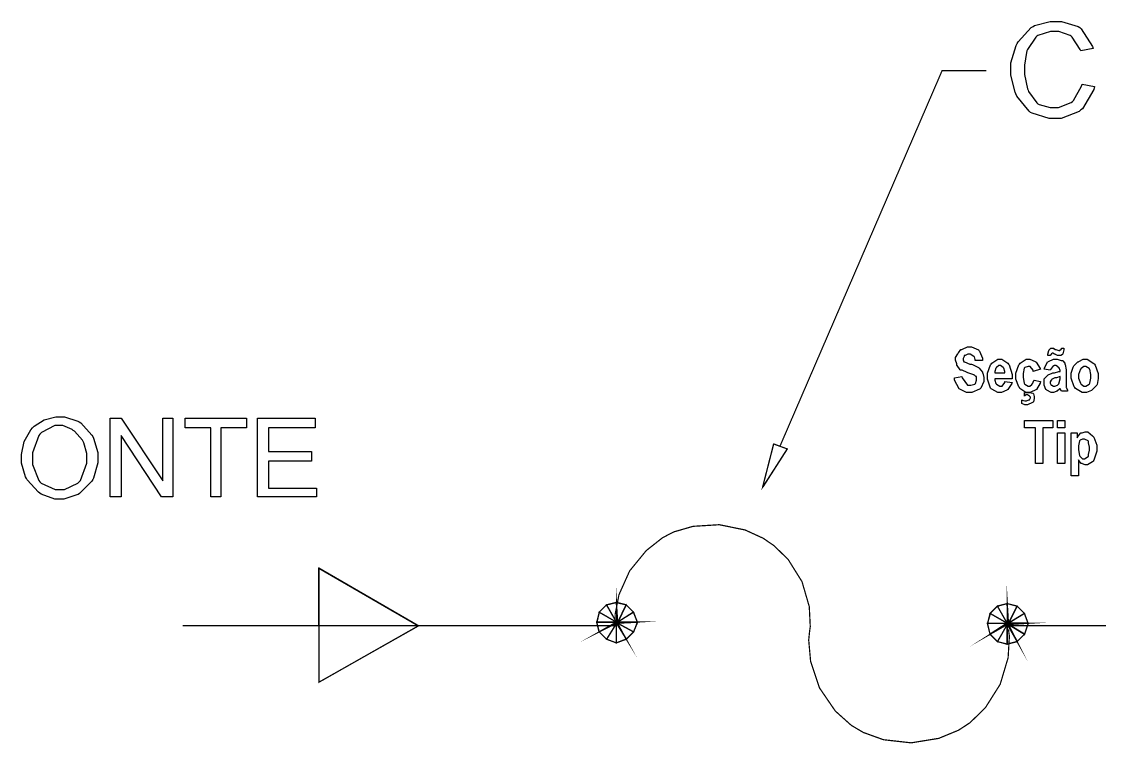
# Model space of a CAD drawing. Extents: x 219 to 1226, y 175 to 465.
# Drawn here: x 1052.52 to 1089.71, y 356.39 to 381.31 of the extents above; entities that cross this region are included whole.
import ezdxf

# ---------------------------------------------------------------- set-up
doc = ezdxf.new("R2010")
doc.units = 0
doc.header["$MEASUREMENT"] = 0
for name, color, linetype in [('C00-00-00-BLACK', 7, 'Continuous'), ('C00-7E-FF', 150, 'Continuous'), ('CFF-7E-00', 30, 'Continuous')]:
    doc.layers.add(name, color=color, linetype=linetype)

msp = doc.modelspace()

# ---------------------------------------------------------------- linework, layer by layer
at = {"layer": 'C00-00-00-BLACK', "const_width": 0.0423}
for points in [[(1066.219, 360.455), (1062.782, 362.447), (1062.782, 358.505), (1066.219, 360.455)], [(1062.782, 362.447), (1066.219, 360.455), (1062.782, 360.455), (1062.782, 362.447)], [(1073.09, 360.582), (1073.047, 361.262), (1073.047, 360.582), (1073.09, 360.582)], [(1086.575, 360.539), (1086.534, 361.219), (1086.534, 360.539), (1086.575, 360.539)], [(1073.047, 360.582), (1072.707, 361.177), (1072.452, 360.921), (1073.047, 360.582)], [(1073.047, 361.262), (1073.047, 360.582), (1072.707, 361.177), (1073.047, 361.262)], [(1073.386, 361.177), (1073.09, 360.582), (1073.047, 361.262), (1073.386, 361.177)], [(1073.64, 360.921), (1073.09, 360.582), (1073.386, 361.177), (1073.64, 360.921)], [(1086.534, 360.539), (1086.192, 361.134), (1085.939, 360.878), (1086.534, 360.539)], [(1086.534, 361.219), (1086.534, 360.539), (1086.192, 361.134), (1086.534, 361.219)], [(1086.872, 361.134), (1086.575, 360.539), (1086.534, 361.219), (1086.872, 361.134)], [(1087.127, 360.878), (1086.575, 360.539), (1086.872, 361.134), (1087.127, 360.878)], [(1072.452, 360.921), (1072.368, 360.582), (1073.045, 360.582), (1072.452, 360.921)], [(1073.768, 360.582), (1073.64, 360.921), (1073.09, 360.582), (1073.768, 360.582)], [(1085.939, 360.878), (1085.853, 360.539), (1086.534, 360.539), (1085.939, 360.878)], [(1087.254, 360.539), (1087.127, 360.878), (1086.575, 360.539), (1087.254, 360.539)], [(1066.219, 360.455), (1062.782, 360.455), (1062.782, 358.505), (1066.219, 360.455)], [(1073.045, 360.582), (1072.452, 360.243), (1073.045, 360.539), (1073.045, 360.582)], [(1072.368, 360.582), (1073.045, 360.582), (1072.452, 360.243), (1072.368, 360.582)], [(1072.452, 360.243), (1073.045, 360.539), (1072.707, 359.989), (1072.452, 360.243)], [(1073.045, 360.539), (1072.707, 359.989), (1073.045, 359.862), (1073.045, 360.539)], [(1073.045, 360.539), (1073.386, 359.989), (1073.087, 360.539), (1073.045, 360.539)], [(1073.64, 360.243), (1073.087, 360.539), (1073.768, 360.582), (1073.64, 360.243)], [(1073.045, 359.862), (1073.045, 360.539), (1073.386, 359.989), (1073.045, 359.862)], [(1073.386, 359.989), (1073.087, 360.539), (1073.64, 360.243), (1073.386, 359.989)], [(1073.087, 360.539), (1073.768, 360.582), (1073.087, 360.582), (1073.087, 360.539)], [(1086.534, 360.539), (1085.939, 360.158), (1086.534, 360.497), (1086.534, 360.539)], [(1085.853, 360.539), (1086.534, 360.539), (1085.939, 360.158), (1085.853, 360.539)], [(1085.939, 360.158), (1086.534, 360.497), (1086.192, 359.905), (1085.939, 360.158)], [(1086.534, 360.497), (1086.192, 359.905), (1086.534, 359.82), (1086.534, 360.497)], [(1086.534, 360.497), (1086.872, 359.905), (1086.575, 360.497), (1086.534, 360.497)], [(1087.127, 360.158), (1086.575, 360.497), (1087.254, 360.539), (1087.127, 360.158)], [(1086.534, 359.82), (1086.534, 360.497), (1086.872, 359.905), (1086.534, 359.82)], [(1086.872, 359.905), (1086.575, 360.497), (1087.127, 360.158), (1086.872, 359.905)], [(1086.575, 360.497), (1087.254, 360.539), (1086.575, 360.539), (1086.575, 360.497)]]:
    msp.add_lwpolyline(points, close=True, dxfattribs=at)
at = {"layer": 'C00-00-00-BLACK'}
for points in [[(1062.782, 362.447), (1066.219, 360.455), (1062.782, 360.455), (1062.782, 362.447)], [(1073.047, 360.582), (1072.707, 361.177), (1072.452, 360.921), (1073.047, 360.582)], [(1073.047, 361.262), (1073.047, 360.582), (1072.707, 361.177), (1073.047, 361.262)], [(1073.386, 361.177), (1073.09, 360.582), (1073.047, 361.262), (1073.386, 361.177)], [(1073.09, 360.582), (1073.047, 361.262), (1073.047, 360.582), (1073.09, 360.582)], [(1073.64, 360.921), (1073.09, 360.582), (1073.386, 361.177), (1073.64, 360.921)], [(1086.534, 361.219), (1086.534, 360.539), (1086.192, 361.134), (1086.534, 361.219)], [(1086.872, 361.134), (1086.575, 360.539), (1086.534, 361.219), (1086.872, 361.134)], [(1086.575, 360.539), (1086.534, 361.219), (1086.534, 360.539), (1086.575, 360.539)], [(1072.452, 360.921), (1072.368, 360.582), (1073.045, 360.582), (1072.452, 360.921)], [(1073.768, 360.582), (1073.64, 360.921), (1073.09, 360.582), (1073.768, 360.582)], [(1085.939, 360.878), (1085.853, 360.539), (1086.534, 360.539), (1085.939, 360.878)], [(1086.534, 360.539), (1086.192, 361.134), (1085.939, 360.878), (1086.534, 360.539)], [(1087.127, 360.878), (1086.575, 360.539), (1086.872, 361.134), (1087.127, 360.878)], [(1087.254, 360.539), (1087.127, 360.878), (1086.575, 360.539), (1087.254, 360.539)], [(1066.219, 360.455), (1062.782, 360.455), (1062.782, 358.505), (1066.219, 360.455)], [(1072.368, 360.582), (1073.045, 360.582), (1072.452, 360.243), (1072.368, 360.582)], [(1073.045, 360.582), (1072.452, 360.243), (1073.045, 360.539), (1073.045, 360.582)], [(1072.452, 360.243), (1073.045, 360.539), (1072.707, 359.989), (1072.452, 360.243)], [(1073.045, 360.539), (1072.707, 359.989), (1073.045, 359.862), (1073.045, 360.539)], [(1073.045, 359.862), (1073.045, 360.539), (1073.386, 359.989), (1073.045, 359.862)], [(1073.045, 360.539), (1073.386, 359.989), (1073.087, 360.539), (1073.045, 360.539)], [(1073.64, 360.243), (1073.087, 360.539), (1073.768, 360.582), (1073.64, 360.243)], [(1073.087, 360.539), (1073.768, 360.582), (1073.087, 360.582), (1073.087, 360.539)], [(1073.386, 359.989), (1073.087, 360.539), (1073.64, 360.243), (1073.386, 359.989)], [(1085.853, 360.539), (1086.534, 360.539), (1085.939, 360.158), (1085.853, 360.539)], [(1086.534, 360.539), (1085.939, 360.158), (1086.534, 360.497), (1086.534, 360.539)], [(1085.939, 360.158), (1086.534, 360.497), (1086.192, 359.905), (1085.939, 360.158)], [(1086.534, 360.497), (1086.192, 359.905), (1086.534, 359.82), (1086.534, 360.497)], [(1086.534, 359.82), (1086.534, 360.497), (1086.872, 359.905), (1086.534, 359.82)], [(1086.534, 360.497), (1086.872, 359.905), (1086.575, 360.497), (1086.534, 360.497)], [(1087.127, 360.158), (1086.575, 360.497), (1087.254, 360.539), (1087.127, 360.158)], [(1086.575, 360.497), (1087.254, 360.539), (1086.575, 360.539), (1086.575, 360.497)], [(1086.872, 359.905), (1086.575, 360.497), (1087.127, 360.158), (1086.872, 359.905)]]:
    msp.add_lwpolyline(points, close=True, dxfattribs=at)
at = {"layer": 'C00-7E-FF', "const_width": 0.0423}
for points in [[(1078.686, 366.643), (1084.285, 379.616), (1085.811, 379.616)], [(1079.705, 360.201), (1079.735, 360.426), (1079.701, 361.115), (1079.45, 361.976), (1078.977, 362.735), (1078.489, 363.215), (1078.305, 363.339), (1078.118, 363.471), (1077.486, 363.76), (1076.597, 363.942), (1075.692, 363.886), (1075.03, 363.695), (1074.829, 363.593), (1074.627, 363.484), (1074.078, 363.051), (1073.502, 362.347), (1073.133, 361.524), (1073.003, 360.85), (1073.003, 360.624)], [(1058.075, 360.455), (1073.003, 360.455)], [(1086.661, 360.455), (1110.92, 360.455)], [(1079.705, 360.201), (1079.681, 359.961), (1079.747, 359.226), (1080.053, 358.309), (1080.598, 357.512), (1081.149, 357.018), (1081.358, 356.894), (1081.566, 356.771), (1082.262, 356.52), (1083.218, 356.413), (1084.168, 356.567), (1084.848, 356.847), (1085.05, 356.978), (1085.25, 357.11), (1085.775, 357.621), (1086.288, 358.432), (1086.563, 359.352), (1086.606, 360.089), (1086.575, 360.328)]]:
    msp.add_lwpolyline(points, dxfattribs=at)
msp.add_lwpolyline([(1078.94, 366.558), (1078.094, 365.246), (1078.474, 366.728), (1078.94, 366.558)], close=True, dxfattribs=at)
at = {"layer": 'C00-7E-FF'}
msp.add_lwpolyline([(1078.94, 366.558), (1078.094, 365.246), (1078.474, 366.728), (1078.94, 366.558)], close=True, dxfattribs=at)
at = {"layer": 'CFF-7E-00'}
for points in [[(1089.118, 379.148), (1089.545, 379.062), (1089.523, 378.967), (1089.129, 378.302), (1089.077, 378.259), (1089.012, 378.207), (1088.393, 377.963), (1088.188, 377.963), (1087.974, 377.963), (1087.39, 378.142), (1087.337, 378.174), (1087.284, 378.216), (1086.862, 378.736), (1086.831, 378.809), (1086.808, 378.872), (1086.661, 379.462), (1086.661, 379.658), (1086.661, 379.881), (1086.84, 380.483), (1086.872, 380.546), (1086.904, 380.611), (1087.358, 381.107), (1087.423, 381.139), (1087.475, 381.172), (1088.009, 381.309), (1088.188, 381.309), (1088.399, 381.309), (1088.98, 381.14), (1089.034, 381.098), (1089.088, 381.056), (1089.48, 380.453), (1089.502, 380.378), (1089.077, 380.293), (1089.054, 380.347), (1088.769, 380.77), (1088.738, 380.801), (1088.706, 380.833), (1088.318, 380.971), (1088.188, 380.971), (1088.028, 380.971), (1087.591, 380.824), (1087.55, 380.801), (1087.518, 380.77), (1087.231, 380.347), (1087.211, 380.293), (1087.2, 380.24), (1087.127, 379.804), (1087.127, 379.658), (1087.127, 379.477), (1087.231, 378.989), (1087.254, 378.936), (1087.263, 378.894), (1087.55, 378.502), (1087.593, 378.47), (1087.635, 378.449), (1088.017, 378.343), (1088.145, 378.343), (1088.304, 378.343), (1088.738, 378.514), (1088.78, 378.555), (1088.822, 378.587), (1089.096, 379.084), (1089.118, 379.148)], [(1084.708, 369.017), (1084.965, 369.059), (1084.974, 369.007), (1085.156, 368.763), (1085.218, 368.763), (1085.271, 368.763), (1085.419, 368.795), (1085.43, 368.804), (1085.44, 368.815), (1085.473, 368.935), (1085.473, 368.974), (1085.473, 368.996), (1085.473, 369.044), (1085.473, 369.059), (1085.451, 369.059), (1085.403, 369.1), (1085.388, 369.1), (1085.377, 369.111), (1085.208, 369.178), (1085.177, 369.189), (1085.145, 369.2), (1084.977, 369.273), (1084.922, 369.273), (1084.911, 369.284), (1084.802, 369.433), (1084.792, 369.442), (1084.792, 369.496), (1084.751, 369.616), (1084.751, 369.654), (1084.751, 369.708), (1084.824, 369.845), (1084.835, 369.865), (1084.846, 369.876), (1084.934, 369.993), (1084.965, 369.993), (1084.985, 370.005), (1085.159, 370.078), (1085.218, 370.078), (1085.302, 370.078), (1085.535, 369.973), (1085.557, 369.951), (1085.578, 369.93), (1085.684, 369.692), (1085.684, 369.612), (1085.43, 369.612), (1085.43, 369.643), (1085.397, 369.739), (1085.388, 369.739), (1085.377, 369.75), (1085.257, 369.824), (1085.218, 369.824), (1085.175, 369.824), (1085.08, 369.781), (1085.05, 369.781), (1085.05, 369.75), (1085.007, 369.679), (1085.007, 369.654), (1085.007, 369.634), (1085.039, 369.569), (1085.05, 369.569), (1085.06, 369.559), (1085.242, 369.485), (1085.304, 369.485), (1085.335, 369.475), (1085.546, 369.369), (1085.557, 369.358), (1085.567, 369.348), (1085.673, 369.211), (1085.684, 369.189), (1085.694, 369.178), (1085.727, 369.025), (1085.727, 368.974), (1085.727, 368.889), (1085.621, 368.658), (1085.6, 368.636), (1085.578, 368.615), (1085.308, 368.508), (1085.218, 368.508), (1085.13, 368.508), (1084.868, 368.636), (1084.718, 368.933), (1084.708, 369.017)], [(1088.018, 369.781), (1087.933, 369.781), (1087.933, 369.781), (1087.933, 369.824), (1087.965, 369.951), (1087.976, 369.951), (1087.976, 369.973), (1088.038, 370.035), (1088.06, 370.035), (1088.08, 370.035), (1088.128, 370.035), (1088.145, 370.035), (1088.145, 370.025), (1088.188, 369.993), (1088.188, 369.993), (1088.209, 369.984), (1088.315, 369.951), (1088.315, 369.951), (1088.335, 369.951), (1088.399, 370.014), (1088.399, 370.035), (1088.484, 370.035), (1088.484, 369.982), (1088.451, 369.835), (1088.441, 369.824), (1088.441, 369.814), (1088.378, 369.781), (1088.357, 369.781), (1088.335, 369.781), (1088.287, 369.781), (1088.272, 369.781), (1088.272, 369.781), (1088.198, 369.814), (1088.188, 369.824), (1088.166, 369.824), (1088.102, 369.865), (1088.102, 369.865), (1088.091, 369.865), (1088.06, 369.835), (1088.06, 369.824), (1088.049, 369.824), (1088.018, 369.781), (1088.018, 369.781)], [(1086.449, 368.889), (1086.704, 368.847), (1086.693, 368.815), (1086.555, 368.604), (1086.534, 368.594), (1086.523, 368.584), (1086.337, 368.508), (1086.276, 368.508), (1086.202, 368.508), (1086.001, 368.615), (1085.98, 368.636), (1085.958, 368.658), (1085.853, 368.96), (1085.853, 369.059), (1085.853, 369.167), (1085.958, 369.464), (1085.98, 369.485), (1086.001, 369.517), (1086.208, 369.654), (1086.276, 369.654), (1086.351, 369.654), (1086.554, 369.517), (1086.575, 369.485), (1086.596, 369.464), (1086.704, 369.129), (1086.704, 369.017), (1086.704, 368.974), (1086.108, 368.974), (1086.108, 368.933), (1086.139, 368.815), (1086.15, 368.804), (1086.159, 368.795), (1086.281, 368.72), (1086.322, 368.72), (1086.354, 368.72), (1086.449, 368.848), (1086.449, 368.889)], [(1086.449, 369.189), (1086.449, 369.231), (1086.416, 369.348), (1086.406, 369.358), (1086.395, 369.369), (1086.305, 369.442), (1086.276, 369.442), (1086.245, 369.442), (1086.159, 369.369), (1086.15, 369.358), (1086.139, 369.348), (1086.108, 369.229), (1086.108, 369.189), (1086.449, 369.189)], [(1087.677, 369.316), (1087.423, 369.231), (1087.423, 369.274), (1087.328, 369.4), (1087.296, 369.4), (1087.254, 369.4), (1087.136, 369.369), (1087.127, 369.358), (1087.116, 369.348), (1087.084, 369.163), (1087.084, 369.1), (1087.084, 369.027), (1087.116, 368.826), (1087.127, 368.804), (1087.136, 368.795), (1087.256, 368.72), (1087.296, 368.72), (1087.317, 368.72), (1087.38, 368.784), (1087.38, 368.804), (1087.401, 368.804), (1087.453, 368.923), (1087.464, 368.933), (1087.677, 368.889), (1087.666, 368.826), (1087.543, 368.604), (1087.325, 368.508), (1087.254, 368.508), (1087.179, 368.508), (1086.967, 368.646), (1086.957, 368.677), (1086.935, 368.699), (1086.831, 368.97), (1086.831, 369.059), (1086.831, 369.167), (1086.935, 369.464), (1086.957, 369.485), (1086.978, 369.517), (1087.185, 369.654), (1087.254, 369.654), (1087.317, 369.654), (1087.496, 369.58), (1087.507, 369.569), (1087.528, 369.548), (1087.666, 369.338), (1087.677, 369.316)], [(1088.018, 369.273), (1087.806, 369.316), (1087.816, 369.347), (1087.922, 369.559), (1087.933, 369.569), (1087.953, 369.58), (1088.128, 369.654), (1088.188, 369.654), (1088.251, 369.654), (1088.393, 369.612), (1088.441, 369.612), (1088.451, 369.602), (1088.525, 369.515), (1088.525, 369.485), (1088.535, 369.475), (1088.568, 369.293), (1088.568, 369.231), (1088.568, 368.889), (1088.568, 368.837), (1088.568, 368.717), (1088.568, 368.677), (1088.578, 368.668), (1088.611, 368.581), (1088.611, 368.551), (1088.399, 368.551), (1088.357, 368.636), (1088.346, 368.626), (1088.258, 368.551), (1088.229, 368.551), (1088.218, 368.541), (1088.131, 368.508), (1088.102, 368.508), (1088.049, 368.508), (1087.901, 368.584), (1087.892, 368.594), (1087.869, 368.604), (1087.806, 368.755), (1087.806, 368.804), (1087.806, 368.847), (1087.806, 368.942), (1087.806, 368.974), (1087.816, 368.985), (1087.922, 369.091), (1087.933, 369.1), (1087.943, 369.111), (1088.08, 369.178), (1088.102, 369.189), (1088.166, 369.189), (1088.309, 369.231), (1088.357, 369.231), (1088.357, 369.263), (1088.324, 369.358), (1088.315, 369.358), (1088.315, 369.358), (1088.282, 369.4), (1088.272, 369.4), (1088.272, 369.4), (1088.209, 369.442), (1088.188, 369.442), (1088.166, 369.442), (1088.102, 369.4), (1088.102, 369.4), (1088.091, 369.39), (1088.028, 369.295), (1088.018, 369.273)], [(1088.738, 369.1), (1088.738, 369.176), (1088.811, 369.379), (1088.822, 369.4), (1088.832, 369.421), (1088.969, 369.559), (1088.991, 369.569), (1089.001, 369.58), (1089.154, 369.654), (1089.206, 369.654), (1089.29, 369.654), (1089.523, 369.507), (1089.545, 369.485), (1089.566, 369.453), (1089.672, 369.158), (1089.672, 369.059), (1089.672, 368.986), (1089.639, 368.785), (1089.629, 368.763), (1089.618, 368.742), (1089.469, 368.604), (1089.46, 368.594), (1089.438, 368.573), (1089.264, 368.508), (1089.206, 368.508), (1089.121, 368.508), (1088.885, 368.646), (1088.864, 368.677), (1088.842, 368.699), (1088.738, 369.001), (1088.738, 369.1)], [(1088.991, 369.059), (1088.991, 368.996), (1089.066, 368.826), (1089.077, 368.804), (1089.086, 368.795), (1089.176, 368.72), (1089.206, 368.72), (1089.247, 368.72), (1089.365, 368.795), (1089.376, 368.804), (1089.385, 368.826), (1089.417, 369.001), (1089.417, 369.059), (1089.417, 369.124), (1089.385, 369.306), (1089.376, 369.316), (1089.365, 369.338), (1089.245, 369.4), (1089.206, 369.4), (1089.173, 369.4), (1089.086, 369.338), (1089.077, 369.316), (1089.066, 369.306), (1088.991, 369.121), (1088.991, 369.059)], [(1088.357, 369.059), (1088.357, 369.059), (1088.229, 369.017), (1088.188, 369.017), (1088.177, 369.007), (1088.06, 368.952), (1088.06, 368.933), (1088.049, 368.933), (1088.018, 368.869), (1088.018, 368.847), (1088.018, 368.826), (1088.049, 368.763), (1088.06, 368.763), (1088.069, 368.753), (1088.126, 368.72), (1088.145, 368.72), (1088.177, 368.72), (1088.261, 368.753), (1088.272, 368.763), (1088.272, 368.763), (1088.315, 368.804), (1088.315, 368.804), (1088.315, 368.804), (1088.357, 368.974), (1088.357, 368.974), (1088.357, 369.059)], [(1087.041, 368.128), (1087.041, 368.254), (1087.051, 368.245), (1087.138, 368.212), (1087.168, 368.212), (1087.2, 368.212), (1087.272, 368.254), (1087.296, 368.254), (1087.296, 368.254), (1087.337, 368.319), (1087.337, 368.34), (1087.337, 368.34), (1087.296, 368.381), (1087.296, 368.381), (1087.296, 368.381), (1087.231, 368.424), (1087.211, 368.424), (1087.189, 368.424), (1087.127, 368.392), (1087.127, 368.381), (1087.127, 368.508), (1087.158, 368.508), (1087.229, 368.508), (1087.254, 368.508), (1087.295, 368.508), (1087.412, 368.478), (1087.423, 368.467), (1087.433, 368.457), (1087.464, 368.37), (1087.464, 368.34), (1087.464, 368.299), (1087.433, 368.181), (1087.423, 368.17), (1087.401, 368.161), (1087.226, 368.085), (1087.168, 368.085), (1087.136, 368.085), (1087.041, 368.128), (1087.041, 368.128)], [(1052.519, 366.22), (1052.519, 366.369), (1052.614, 366.813), (1052.836, 367.218), (1052.9, 367.282), (1052.953, 367.345), (1053.303, 367.567), (1053.7, 367.662), (1053.833, 367.662), (1054.003, 367.662), (1054.458, 367.514), (1054.511, 367.493), (1054.564, 367.461), (1054.948, 367.036), (1054.98, 366.982), (1055.001, 366.93), (1055.149, 366.43), (1055.149, 366.262), (1055.149, 366.072), (1055.001, 365.553), (1054.98, 365.5), (1054.948, 365.447), (1054.522, 365.022), (1054.469, 364.99), (1054.426, 364.969), (1053.981, 364.82), (1053.833, 364.82), (1053.662, 364.82), (1053.197, 365.001), (1053.154, 365.033), (1053.1, 365.066), (1052.709, 365.49), (1052.688, 365.542), (1052.657, 365.596), (1052.519, 366.065), (1052.519, 366.22)], [(1055.572, 364.905), (1055.572, 367.619), (1055.953, 367.619), (1057.396, 365.458), (1057.396, 367.619), (1057.736, 367.619), (1057.736, 364.905), (1057.353, 364.905), (1055.953, 367.024), (1055.953, 364.905), (1055.572, 364.905)], [(1059.052, 364.905), (1059.052, 367.282), (1058.16, 367.282), (1058.16, 367.619), (1060.278, 367.619), (1060.278, 367.282), (1059.39, 367.282), (1059.39, 364.905), (1059.052, 364.905)], [(1060.663, 364.905), (1060.663, 367.619), (1062.656, 367.619), (1062.656, 367.282), (1061.043, 367.282), (1061.043, 366.474), (1062.527, 366.474), (1062.527, 366.135), (1061.043, 366.135), (1061.043, 365.203), (1062.697, 365.203), (1062.697, 364.905), (1060.663, 364.905)], [(1087.507, 366.051), (1087.507, 367.282), (1087.127, 367.282), (1087.127, 367.535), (1088.102, 367.535), (1088.102, 367.282), (1087.763, 367.282), (1087.763, 366.051), (1087.507, 366.051)], [(1088.272, 367.282), (1088.272, 367.535), (1088.525, 367.535), (1088.525, 367.282), (1088.272, 367.282)], [(1052.9, 366.22), (1052.9, 366.019), (1053.111, 365.469), (1053.154, 365.416), (1053.197, 365.374), (1053.673, 365.162), (1053.833, 365.162), (1054.003, 365.162), (1054.458, 365.374), (1054.511, 365.416), (1054.554, 365.469), (1054.768, 366.065), (1054.768, 366.262), (1054.768, 366.4), (1054.662, 366.772), (1054.641, 366.813), (1054.619, 366.856), (1054.34, 367.175), (1054.299, 367.196), (1054.267, 367.228), (1053.941, 367.365), (1053.833, 367.365), (1053.662, 367.365), (1053.206, 367.12), (1053.154, 367.067), (1053.111, 367.025), (1052.9, 366.421), (1052.9, 366.22)], [(1088.738, 367.109), (1088.95, 367.109), (1088.95, 366.94), (1088.96, 366.962), (1089.066, 367.1), (1089.077, 367.109), (1089.119, 367.109), (1089.216, 367.153), (1089.249, 367.153), (1089.312, 367.153), (1089.48, 367.014), (1089.502, 366.982), (1089.523, 366.962), (1089.629, 366.692), (1089.629, 366.601), (1089.629, 366.485), (1089.523, 366.167), (1089.502, 366.135), (1089.48, 366.114), (1089.307, 366.008), (1089.249, 366.008), (1089.216, 366.008), (1089.127, 366.041), (1089.118, 366.051), (1089.086, 366.051), (1089.001, 366.157), (1088.991, 366.178), (1088.991, 365.628), (1088.738, 365.628), (1088.738, 367.109)], [(1088.272, 366.051), (1088.272, 367.109), (1088.525, 367.109), (1088.525, 366.051), (1088.272, 366.051)], [(1088.991, 366.601), (1088.991, 366.528), (1089.023, 366.327), (1089.034, 366.304), (1089.044, 366.295), (1089.13, 366.22), (1089.161, 366.22), (1089.203, 366.22), (1089.322, 366.295), (1089.333, 366.304), (1089.333, 366.368), (1089.376, 366.511), (1089.376, 366.558), (1089.376, 366.623), (1089.333, 366.766), (1089.333, 366.813), (1089.322, 366.835), (1089.201, 366.897), (1089.161, 366.897), (1089.129, 366.897), (1089.044, 366.865), (1089.034, 366.854), (1089.023, 366.834), (1088.991, 366.66), (1088.991, 366.601)]]:
    msp.add_lwpolyline(points, close=True, dxfattribs=at)

doc.saveas('drawing.dxf')
